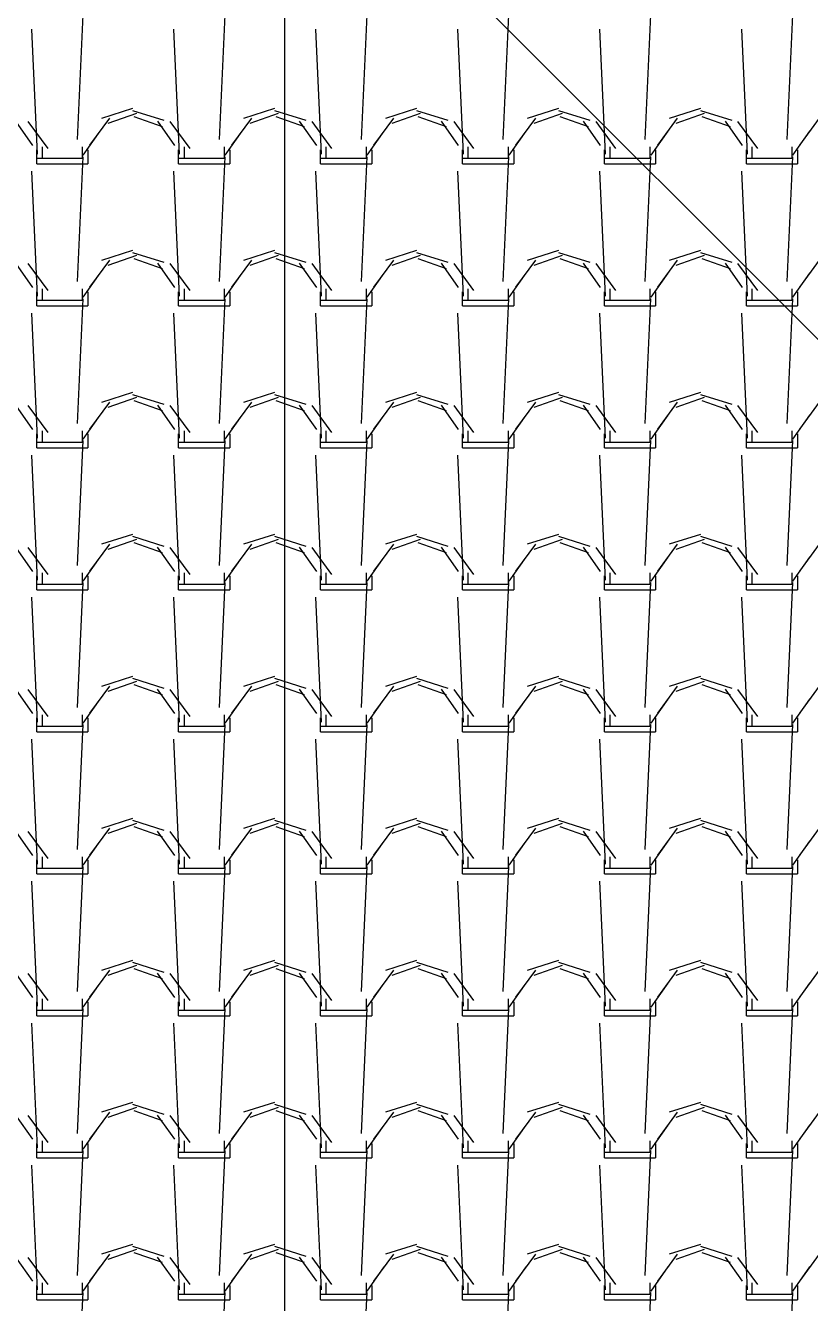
# Model space of a CAD drawing. Header units: millimetres. Extents: x 3923 to 4007, y 744 to 863.
# Drawn here: x 3933.241 to 3934.634, y 835.707 to 837.975 of the extents above; entities that cross this region are included whole.
import ezdxf

# ---------------------------------------------------------------- set-up
doc = ezdxf.new("R2010")
doc.units = ezdxf.units.MM
for name, color, linetype in [('-HIDRO', 8, 'Continuous'), ('AF', 5, 'Continuous'), ('Esgoto', 5, 'Continuous')]:
    doc.layers.add(name, color=color, linetype=linetype)

msp = doc.modelspace()

# ---------------------------------------------------------------- linework, layer by layer
at = {"layer": '-HIDRO', "linetype": 'Continuous'}
for p, q in [((3933.333, 837.7728), (3933.343, 837.9945)), ((3933.585, 837.7728), (3933.595, 837.9945)), ((3933.837, 837.7728), (3933.8471, 837.9945)), ((3934.089, 837.7728), (3934.0991, 837.9945)), ((3934.341, 837.7728), (3934.3511, 837.9945)), ((3934.593, 837.7728), (3934.6031, 837.9945)), ((3933.2623, 837.7471), (3933.2522, 837.9688)), ((3933.5143, 837.7471), (3933.5042, 837.9688)), ((3933.7663, 837.7471), (3933.7562, 837.9688)), ((3934.0183, 837.7471), (3934.0082, 837.9688)), ((3934.2703, 837.7471), (3934.2602, 837.9688)), ((3934.5223, 837.7471), (3934.5122, 837.9688)), ((3933.431, 837.8281), (3933.3756, 837.8105)), ((3933.4871, 837.8065), (3933.4316, 837.8241)), ((3933.683, 837.8281), (3933.6276, 837.8105)), ((3933.7391, 837.8065), (3933.6836, 837.8241)), ((3933.935, 837.8281), (3933.8796, 837.8105)), ((3933.9911, 837.8065), (3933.9356, 837.8241)), ((3934.187, 837.8281), (3934.1316, 837.8105)), ((3934.2431, 837.8065), (3934.1876, 837.8241)), ((3934.439, 837.8281), (3934.3836, 837.8105)), ((3934.4951, 837.8065), (3934.4396, 837.8241)), ((3933.2537, 837.7625), (3933.2235, 837.8053)), ((3933.2809, 837.7571), (3933.2456, 837.805)), ((3933.39, 837.8109), (3933.3547, 837.763)), ((3933.4376, 837.8192), (3933.3872, 837.8015)), ((3933.4842, 837.7956), (3933.4338, 837.8133)), ((3933.5057, 837.7625), (3933.4755, 837.8053)), ((3933.5329, 837.7571), (3933.4976, 837.805)), ((3933.642, 837.8109), (3933.6067, 837.763)), ((3933.6896, 837.8192), (3933.6392, 837.8015)), ((3933.7362, 837.7956), (3933.6858, 837.8133)), ((3933.7577, 837.7625), (3933.7275, 837.8053)), ((3933.7849, 837.7571), (3933.7496, 837.805)), ((3933.8939, 837.8109), (3933.8587, 837.763)), ((3933.9416, 837.8192), (3933.8912, 837.8015)), ((3933.9882, 837.7956), (3933.9378, 837.8133)), ((3934.0097, 837.7625), (3933.9795, 837.8053)), ((3934.0369, 837.7571), (3934.0016, 837.805)), ((3934.1459, 837.8109), (3934.1107, 837.763)), ((3934.1936, 837.8192), (3934.1432, 837.8015)), ((3934.2402, 837.7956), (3934.1898, 837.8133)), ((3934.2617, 837.7625), (3934.2315, 837.8053)), ((3934.2889, 837.7571), (3934.2536, 837.805)), ((3934.3979, 837.8109), (3934.3627, 837.763)), ((3934.4456, 837.8192), (3934.3952, 837.8015)), ((3934.4922, 837.7956), (3934.4418, 837.8133)), ((3934.5137, 837.7625), (3934.4835, 837.8053)), ((3934.5409, 837.7571), (3934.5056, 837.805)), ((3934.6499, 837.8109), (3934.6147, 837.763)), ((3933.3728, 837.7878), (3933.3426, 837.745)), ((3933.6248, 837.7879), (3933.5946, 837.745)), ((3933.8768, 837.7879), (3933.8466, 837.745)), ((3934.1288, 837.7879), (3934.0986, 837.745)), ((3934.3808, 837.7879), (3934.3506, 837.745)), ((3934.6328, 837.7879), (3934.6026, 837.745)), ((3933.2607, 837.7296), (3933.2607, 837.7548)), ((3933.2708, 837.7397), (3933.2708, 837.7598)), ((3933.3414, 837.7598), (3933.3414, 837.7397)), ((3933.3514, 837.7548), (3933.3514, 837.7296)), ((3933.5127, 837.7296), (3933.5127, 837.7548)), ((3933.5228, 837.7397), (3933.5228, 837.7598)), ((3933.5934, 837.7598), (3933.5934, 837.7397)), ((3933.6034, 837.7548), (3933.6034, 837.7296)), ((3933.7647, 837.7296), (3933.7647, 837.7548)), ((3933.7748, 837.7397), (3933.7748, 837.7598)), ((3933.8454, 837.7598), (3933.8454, 837.7397)), ((3933.8554, 837.7548), (3933.8554, 837.7296)), ((3934.0167, 837.7296), (3934.0167, 837.7548)), ((3934.0268, 837.7397), (3934.0268, 837.7598)), ((3934.0974, 837.7598), (3934.0974, 837.7397)), ((3934.1074, 837.7548), (3934.1074, 837.7296)), ((3934.2687, 837.7296), (3934.2687, 837.7548)), ((3934.2788, 837.7397), (3934.2788, 837.7598)), ((3934.3494, 837.7598), (3934.3494, 837.7397)), ((3934.3594, 837.7548), (3934.3594, 837.7296)), ((3934.5207, 837.7296), (3934.5207, 837.7548)), ((3934.5308, 837.7397), (3934.5308, 837.7598)), ((3934.6014, 837.7598), (3934.6014, 837.7397)), ((3934.6114, 837.7548), (3934.6114, 837.7296)), ((3933.2607, 837.7397), (3933.2708, 837.7397)), ((3933.2708, 837.7397), (3933.3414, 837.7397)), ((3933.333, 837.5208), (3933.343, 837.7425)), ((3933.5127, 837.7397), (3933.5228, 837.7397)), ((3933.5228, 837.7397), (3933.5934, 837.7397)), ((3933.585, 837.5208), (3933.595, 837.7425)), ((3933.7647, 837.7397), (3933.7748, 837.7397)), ((3933.7748, 837.7397), (3933.8454, 837.7397)), ((3933.837, 837.5208), (3933.8471, 837.7425)), ((3934.0167, 837.7397), (3934.0268, 837.7397)), ((3934.0268, 837.7397), (3934.0974, 837.7397)), ((3934.089, 837.5208), (3934.0991, 837.7425)), ((3934.2687, 837.7397), (3934.2788, 837.7397)), ((3934.2788, 837.7397), (3934.3494, 837.7397)), ((3934.341, 837.5208), (3934.3511, 837.7425)), ((3934.5207, 837.7397), (3934.5308, 837.7397)), ((3934.5308, 837.7397), (3934.6014, 837.7397)), ((3934.593, 837.5208), (3934.6031, 837.7425)), ((3933.2623, 837.4951), (3933.2522, 837.7168)), ((3933.2607, 837.7296), (3933.2708, 837.7296)), ((3933.2708, 837.7296), (3933.3514, 837.7296)), ((3933.5143, 837.4951), (3933.5042, 837.7168)), ((3933.5127, 837.7296), (3933.5228, 837.7296)), ((3933.5228, 837.7296), (3933.6034, 837.7296)), ((3933.7663, 837.4951), (3933.7562, 837.7168)), ((3933.7647, 837.7296), (3933.7748, 837.7296)), ((3933.7748, 837.7296), (3933.8554, 837.7296)), ((3934.0183, 837.4951), (3934.0082, 837.7168)), ((3934.0167, 837.7296), (3934.0268, 837.7296)), ((3934.0268, 837.7296), (3934.1074, 837.7296)), ((3934.2703, 837.4951), (3934.2602, 837.7168)), ((3934.2687, 837.7296), (3934.2788, 837.7296)), ((3934.2788, 837.7296), (3934.3594, 837.7296)), ((3934.5223, 837.4951), (3934.5122, 837.7168)), ((3934.5207, 837.7296), (3934.5308, 837.7296)), ((3934.5308, 837.7296), (3934.6114, 837.7296)), ((3933.431, 837.5761), (3933.3756, 837.5585)), ((3933.683, 837.5761), (3933.6276, 837.5585)), ((3933.935, 837.5761), (3933.8796, 837.5585)), ((3934.187, 837.5761), (3934.1316, 837.5585)), ((3934.439, 837.5761), (3934.3836, 837.5585)), ((3933.2537, 837.5105), (3933.2234, 837.5533)), ((3933.2809, 837.5051), (3933.2456, 837.553)), ((3933.39, 837.5589), (3933.3547, 837.511)), ((3933.4376, 837.5672), (3933.3872, 837.5495)), ((3933.4871, 837.5545), (3933.4316, 837.5721)), ((3933.4842, 837.5436), (3933.4338, 837.5613)), ((3933.5057, 837.5105), (3933.4755, 837.5533)), ((3933.5329, 837.5051), (3933.4976, 837.553)), ((3933.6419, 837.5589), (3933.6067, 837.511)), ((3933.6896, 837.5672), (3933.6392, 837.5495)), ((3933.7391, 837.5545), (3933.6836, 837.5721)), ((3933.7362, 837.5436), (3933.6858, 837.5613)), ((3933.7577, 837.5105), (3933.7275, 837.5533)), ((3933.7849, 837.5051), (3933.7496, 837.553)), ((3933.8939, 837.5589), (3933.8587, 837.511)), ((3933.9416, 837.5672), (3933.8912, 837.5495)), ((3933.9911, 837.5545), (3933.9356, 837.5721)), ((3933.9882, 837.5436), (3933.9378, 837.5613)), ((3934.0097, 837.5105), (3933.9795, 837.5533)), ((3934.0369, 837.5051), (3934.0016, 837.553)), ((3934.1459, 837.5589), (3934.1107, 837.511)), ((3934.1936, 837.5672), (3934.1432, 837.5495)), ((3934.2431, 837.5545), (3934.1876, 837.5721)), ((3934.2402, 837.5436), (3934.1898, 837.5613)), ((3934.2617, 837.5105), (3934.2315, 837.5533)), ((3934.2889, 837.5051), (3934.2536, 837.553)), ((3934.3979, 837.5589), (3934.3627, 837.511)), ((3934.4456, 837.5672), (3934.3952, 837.5495)), ((3934.4951, 837.5545), (3934.4396, 837.5721)), ((3934.4922, 837.5436), (3934.4418, 837.5613)), ((3934.5137, 837.5105), (3934.4835, 837.5533)), ((3934.5409, 837.5051), (3934.5056, 837.553)), ((3934.6499, 837.5589), (3934.6147, 837.511)), ((3933.3728, 837.5358), (3933.3426, 837.493)), ((3933.6248, 837.5359), (3933.5946, 837.493)), ((3933.8768, 837.5359), (3933.8466, 837.493)), ((3934.1288, 837.5359), (3934.0986, 837.493)), ((3934.3808, 837.5359), (3934.3506, 837.493)), ((3934.6328, 837.5359), (3934.6026, 837.493)), ((3933.2708, 837.4877), (3933.2708, 837.5078)), ((3933.3414, 837.5078), (3933.3414, 837.4877)), ((3933.5228, 837.4877), (3933.5228, 837.5078)), ((3933.5934, 837.5078), (3933.5934, 837.4877)), ((3933.7748, 837.4877), (3933.7748, 837.5078)), ((3933.8454, 837.5078), (3933.8454, 837.4877)), ((3934.0268, 837.4877), (3934.0268, 837.5078)), ((3934.0974, 837.5078), (3934.0974, 837.4877)), ((3934.2788, 837.4877), (3934.2788, 837.5078)), ((3934.3494, 837.5078), (3934.3494, 837.4877)), ((3934.5308, 837.4877), (3934.5308, 837.5078)), ((3934.6014, 837.5078), (3934.6014, 837.4877)), ((3933.2607, 837.4776), (3933.2607, 837.5028)), ((3933.2607, 837.4877), (3933.2708, 837.4877)), ((3933.2708, 837.4877), (3933.3414, 837.4877)), ((3933.333, 837.2688), (3933.343, 837.4905)), ((3933.3514, 837.5028), (3933.3514, 837.4776)), ((3933.5127, 837.4776), (3933.5127, 837.5028)), ((3933.5127, 837.4877), (3933.5228, 837.4877)), ((3933.5228, 837.4877), (3933.5934, 837.4877)), ((3933.585, 837.2688), (3933.595, 837.4905)), ((3933.6034, 837.5028), (3933.6034, 837.4776)), ((3933.7647, 837.4776), (3933.7647, 837.5028)), ((3933.7647, 837.4877), (3933.7748, 837.4877)), ((3933.7748, 837.4877), (3933.8454, 837.4877)), ((3933.837, 837.2688), (3933.8471, 837.4905)), ((3933.8554, 837.5028), (3933.8554, 837.4776)), ((3934.0167, 837.4776), (3934.0167, 837.5028)), ((3934.0167, 837.4877), (3934.0268, 837.4877)), ((3934.0268, 837.4877), (3934.0974, 837.4877)), ((3934.089, 837.2688), (3934.0991, 837.4905)), ((3934.1074, 837.5028), (3934.1074, 837.4776)), ((3934.2687, 837.4776), (3934.2687, 837.5028)), ((3934.2687, 837.4877), (3934.2788, 837.4877)), ((3934.2788, 837.4877), (3934.3494, 837.4877)), ((3934.341, 837.2688), (3934.3511, 837.4905)), ((3934.3594, 837.5028), (3934.3594, 837.4776)), ((3934.5207, 837.4776), (3934.5207, 837.5028)), ((3934.5207, 837.4877), (3934.5308, 837.4877)), ((3934.5308, 837.4877), (3934.6014, 837.4877)), ((3934.593, 837.2688), (3934.6031, 837.4905)), ((3934.6114, 837.5028), (3934.6114, 837.4776)), ((3933.2623, 837.2431), (3933.2522, 837.4648)), ((3933.2607, 837.4776), (3933.2708, 837.4776)), ((3933.2708, 837.4776), (3933.3514, 837.4776)), ((3933.5143, 837.2431), (3933.5042, 837.4648)), ((3933.5127, 837.4776), (3933.5228, 837.4776)), ((3933.5228, 837.4776), (3933.6034, 837.4776)), ((3933.7663, 837.2431), (3933.7562, 837.4648)), ((3933.7647, 837.4776), (3933.7748, 837.4776)), ((3933.7748, 837.4776), (3933.8554, 837.4776)), ((3934.0183, 837.2431), (3934.0082, 837.4648)), ((3934.0167, 837.4776), (3934.0268, 837.4776)), ((3934.0268, 837.4776), (3934.1074, 837.4776)), ((3934.2703, 837.2431), (3934.2602, 837.4648)), ((3934.2687, 837.4776), (3934.2788, 837.4776)), ((3934.2788, 837.4776), (3934.3594, 837.4776)), ((3934.5223, 837.2431), (3934.5122, 837.4648)), ((3934.5207, 837.4776), (3934.5308, 837.4776)), ((3934.5308, 837.4776), (3934.6114, 837.4776)), ((3933.431, 837.3241), (3933.3756, 837.3065)), ((3933.683, 837.3241), (3933.6276, 837.3065)), ((3933.935, 837.3241), (3933.8796, 837.3065)), ((3934.187, 837.3241), (3934.1316, 837.3065)), ((3934.439, 837.3241), (3934.3836, 837.3065)), ((3933.2537, 837.2585), (3933.2234, 837.3013)), ((3933.2809, 837.2531), (3933.2456, 837.301)), ((3933.3899, 837.3069), (3933.3547, 837.259)), ((3933.4376, 837.3152), (3933.3872, 837.2975)), ((3933.4871, 837.3025), (3933.4316, 837.3201)), ((3933.4842, 837.2916), (3933.4338, 837.3093)), ((3933.5057, 837.2585), (3933.4755, 837.3013)), ((3933.5329, 837.2531), (3933.4976, 837.301)), ((3933.6419, 837.3069), (3933.6067, 837.259)), ((3933.6896, 837.3152), (3933.6392, 837.2975)), ((3933.7391, 837.3025), (3933.6836, 837.3201)), ((3933.7362, 837.2916), (3933.6858, 837.3093)), ((3933.7577, 837.2585), (3933.7275, 837.3013)), ((3933.7849, 837.2531), (3933.7496, 837.301)), ((3933.8939, 837.3069), (3933.8587, 837.259)), ((3933.9416, 837.3152), (3933.8912, 837.2975)), ((3933.9911, 837.3025), (3933.9356, 837.3201)), ((3933.9882, 837.2916), (3933.9378, 837.3093)), ((3934.0097, 837.2585), (3933.9795, 837.3013)), ((3934.0369, 837.2531), (3934.0016, 837.301)), ((3934.1459, 837.3069), (3934.1107, 837.259)), ((3934.1936, 837.3152), (3934.1432, 837.2975)), ((3934.2431, 837.3025), (3934.1876, 837.3201)), ((3934.2402, 837.2916), (3934.1898, 837.3093)), ((3934.2617, 837.2585), (3934.2315, 837.3013)), ((3934.2889, 837.2531), (3934.2536, 837.301)), ((3934.3979, 837.3069), (3934.3627, 837.259)), ((3934.4456, 837.3152), (3934.3952, 837.2975)), ((3934.4951, 837.3025), (3934.4396, 837.3201)), ((3934.4922, 837.2916), (3934.4418, 837.3093)), ((3934.5137, 837.2585), (3934.4835, 837.3013)), ((3934.5409, 837.2531), (3934.5056, 837.301)), ((3934.6499, 837.3069), (3934.6147, 837.259)), ((3933.3728, 837.2839), (3933.3426, 837.241)), ((3933.6248, 837.2839), (3933.5946, 837.241)), ((3933.8768, 837.2839), (3933.8466, 837.241)), ((3934.1288, 837.2839), (3934.0986, 837.241)), ((3934.3808, 837.2839), (3934.3506, 837.241)), ((3934.6328, 837.2839), (3934.6026, 837.241)), ((3933.2708, 837.2357), (3933.2708, 837.2558)), ((3933.3414, 837.2558), (3933.3414, 837.2357)), ((3933.5228, 837.2357), (3933.5228, 837.2558)), ((3933.5934, 837.2558), (3933.5934, 837.2357)), ((3933.7748, 837.2357), (3933.7748, 837.2558)), ((3933.8454, 837.2558), (3933.8454, 837.2357)), ((3934.0268, 837.2357), (3934.0268, 837.2558)), ((3934.0974, 837.2558), (3934.0974, 837.2357)), ((3934.2788, 837.2357), (3934.2788, 837.2558)), ((3934.3494, 837.2558), (3934.3494, 837.2357)), ((3934.5308, 837.2357), (3934.5308, 837.2558)), ((3934.6014, 837.2558), (3934.6014, 837.2357)), ((3933.2607, 837.2256), (3933.2607, 837.2508)), ((3933.2607, 837.2357), (3933.2708, 837.2357)), ((3933.2708, 837.2357), (3933.3414, 837.2357)), ((3933.333, 837.0168), (3933.343, 837.2385)), ((3933.3514, 837.2508), (3933.3514, 837.2256)), ((3933.5127, 837.2256), (3933.5127, 837.2508)), ((3933.5127, 837.2357), (3933.5228, 837.2357)), ((3933.5228, 837.2357), (3933.5934, 837.2357)), ((3933.585, 837.0168), (3933.595, 837.2385)), ((3933.6034, 837.2508), (3933.6034, 837.2256)), ((3933.7647, 837.2256), (3933.7647, 837.2508)), ((3933.7647, 837.2357), (3933.7748, 837.2357)), ((3933.7748, 837.2357), (3933.8454, 837.2357)), ((3933.837, 837.0168), (3933.8471, 837.2385)), ((3933.8554, 837.2508), (3933.8554, 837.2256)), ((3934.0167, 837.2256), (3934.0167, 837.2508)), ((3934.0167, 837.2357), (3934.0268, 837.2357)), ((3934.0268, 837.2357), (3934.0974, 837.2357)), ((3934.089, 837.0168), (3934.0991, 837.2385)), ((3934.1074, 837.2508), (3934.1074, 837.2256)), ((3934.2687, 837.2256), (3934.2687, 837.2508)), ((3934.2687, 837.2357), (3934.2788, 837.2357)), ((3934.2788, 837.2357), (3934.3494, 837.2357)), ((3934.341, 837.0168), (3934.3511, 837.2385)), ((3934.3594, 837.2508), (3934.3594, 837.2256)), ((3934.5207, 837.2256), (3934.5207, 837.2508)), ((3934.5207, 837.2357), (3934.5308, 837.2357)), ((3934.5308, 837.2357), (3934.6014, 837.2357)), ((3934.593, 837.0168), (3934.6031, 837.2385)), ((3934.6114, 837.2508), (3934.6114, 837.2256)), ((3933.2623, 836.9911), (3933.2522, 837.2128)), ((3933.2607, 837.2256), (3933.2708, 837.2256)), ((3933.2708, 837.2256), (3933.3514, 837.2256)), ((3933.5143, 836.9911), (3933.5042, 837.2128)), ((3933.5127, 837.2256), (3933.5228, 837.2256)), ((3933.5228, 837.2256), (3933.6034, 837.2256)), ((3933.7663, 836.9911), (3933.7562, 837.2128)), ((3933.7647, 837.2256), (3933.7748, 837.2256)), ((3933.7748, 837.2256), (3933.8554, 837.2256)), ((3934.0183, 836.9911), (3934.0082, 837.2128)), ((3934.0167, 837.2256), (3934.0268, 837.2256)), ((3934.0268, 837.2256), (3934.1074, 837.2256)), ((3934.2703, 836.9911), (3934.2602, 837.2128)), ((3934.2687, 837.2256), (3934.2788, 837.2256)), ((3934.2788, 837.2256), (3934.3594, 837.2256)), ((3934.5223, 836.9911), (3934.5122, 837.2128)), ((3934.5207, 837.2256), (3934.5308, 837.2256)), ((3934.5308, 837.2256), (3934.6114, 837.2256)), ((3933.3899, 837.0549), (3933.3547, 837.007)), ((3933.431, 837.0721), (3933.3756, 837.0545)), ((3933.4376, 837.0632), (3933.3872, 837.0455)), ((3933.4871, 837.0505), (3933.4316, 837.0681)), ((3933.4842, 837.0396), (3933.4338, 837.0572)), ((3933.6419, 837.0549), (3933.6067, 837.007)), ((3933.683, 837.0721), (3933.6276, 837.0545)), ((3933.6896, 837.0632), (3933.6392, 837.0455)), ((3933.7391, 837.0505), (3933.6836, 837.0681)), ((3933.7362, 837.0396), (3933.6858, 837.0572)), ((3933.8939, 837.0549), (3933.8587, 837.007)), ((3933.935, 837.0721), (3933.8796, 837.0545)), ((3933.9416, 837.0632), (3933.8912, 837.0455)), ((3933.9911, 837.0505), (3933.9356, 837.0681)), ((3933.9882, 837.0396), (3933.9378, 837.0572)), ((3934.1459, 837.0549), (3934.1107, 837.007)), ((3934.187, 837.0721), (3934.1316, 837.0545)), ((3934.1936, 837.0632), (3934.1432, 837.0455)), ((3934.2431, 837.0505), (3934.1876, 837.0681)), ((3934.2402, 837.0396), (3934.1898, 837.0572)), ((3934.3979, 837.0549), (3934.3627, 837.007)), ((3934.439, 837.0721), (3934.3836, 837.0545)), ((3934.4456, 837.0632), (3934.3952, 837.0455)), ((3934.4951, 837.0505), (3934.4396, 837.0681)), ((3934.4922, 837.0396), (3934.4418, 837.0572)), ((3934.6499, 837.0549), (3934.6147, 837.007)), ((3933.2537, 837.0065), (3933.2234, 837.0493)), ((3933.2809, 837.0011), (3933.2456, 837.049)), ((3933.3728, 837.0319), (3933.3426, 836.989)), ((3933.5057, 837.0065), (3933.4754, 837.0493)), ((3933.5329, 837.0011), (3933.4976, 837.049)), ((3933.6248, 837.0319), (3933.5946, 836.989)), ((3933.7577, 837.0065), (3933.7275, 837.0493)), ((3933.7849, 837.0011), (3933.7496, 837.049)), ((3933.8768, 837.0319), (3933.8466, 836.989)), ((3934.0097, 837.0065), (3933.9795, 837.0493)), ((3934.0369, 837.0011), (3934.0016, 837.049)), ((3934.1288, 837.0319), (3934.0986, 836.989)), ((3934.2617, 837.0065), (3934.2315, 837.0493)), ((3934.2889, 837.0011), (3934.2536, 837.049)), ((3934.3808, 837.0319), (3934.3506, 836.989)), ((3934.5137, 837.0065), (3934.4835, 837.0493)), ((3934.5409, 837.0011), (3934.5056, 837.049)), ((3934.6328, 837.0319), (3934.6026, 836.989)), ((3933.2607, 836.9736), (3933.2607, 836.9988)), ((3933.2607, 836.9837), (3933.2708, 836.9837)), ((3933.2708, 836.9837), (3933.2708, 837.0038)), ((3933.2708, 836.9837), (3933.3414, 836.9837)), ((3933.333, 836.7648), (3933.343, 836.9865)), ((3933.3414, 837.0038), (3933.3414, 836.9837)), ((3933.3514, 836.9988), (3933.3514, 836.9736)), ((3933.5127, 836.9736), (3933.5127, 836.9988)), ((3933.5127, 836.9837), (3933.5228, 836.9837)), ((3933.5228, 836.9837), (3933.5228, 837.0038)), ((3933.5228, 836.9837), (3933.5934, 836.9837)), ((3933.585, 836.7648), (3933.595, 836.9865)), ((3933.5934, 837.0038), (3933.5934, 836.9837)), ((3933.6034, 836.9988), (3933.6034, 836.9736)), ((3933.7647, 836.9736), (3933.7647, 836.9988)), ((3933.7647, 836.9837), (3933.7748, 836.9837)), ((3933.7748, 836.9837), (3933.7748, 837.0038)), ((3933.7748, 836.9837), (3933.8454, 836.9837)), ((3933.837, 836.7648), (3933.8471, 836.9865)), ((3933.8454, 837.0038), (3933.8454, 836.9837)), ((3933.8554, 836.9988), (3933.8554, 836.9736)), ((3934.0167, 836.9736), (3934.0167, 836.9988)), ((3934.0167, 836.9837), (3934.0268, 836.9837)), ((3934.0268, 836.9837), (3934.0268, 837.0038)), ((3934.0268, 836.9837), (3934.0974, 836.9837)), ((3934.089, 836.7648), (3934.0991, 836.9865)), ((3934.0974, 837.0038), (3934.0974, 836.9837)), ((3934.1074, 836.9988), (3934.1074, 836.9736)), ((3934.2687, 836.9736), (3934.2687, 836.9988)), ((3934.2687, 836.9837), (3934.2788, 836.9837)), ((3934.2788, 836.9837), (3934.2788, 837.0038)), ((3934.2788, 836.9837), (3934.3494, 836.9837)), ((3934.341, 836.7648), (3934.3511, 836.9865)), ((3934.3494, 837.0038), (3934.3494, 836.9837)), ((3934.3594, 836.9988), (3934.3594, 836.9736)), ((3934.5207, 836.9736), (3934.5207, 836.9988)), ((3934.5207, 836.9837), (3934.5308, 836.9837)), ((3934.5308, 836.9837), (3934.5308, 837.0038)), ((3934.5308, 836.9837), (3934.6014, 836.9837)), ((3934.593, 836.7648), (3934.6031, 836.9865)), ((3934.6014, 837.0038), (3934.6014, 836.9837)), ((3934.6114, 836.9988), (3934.6114, 836.9736)), ((3933.2623, 836.7391), (3933.2522, 836.9608)), ((3933.2607, 836.9736), (3933.2708, 836.9736)), ((3933.2708, 836.9736), (3933.3514, 836.9736)), ((3933.5143, 836.7391), (3933.5042, 836.9608)), ((3933.5127, 836.9736), (3933.5228, 836.9736)), ((3933.5228, 836.9736), (3933.6034, 836.9736)), ((3933.7663, 836.7391), (3933.7562, 836.9608)), ((3933.7647, 836.9736), (3933.7748, 836.9736)), ((3933.7748, 836.9736), (3933.8554, 836.9736)), ((3934.0183, 836.7391), (3934.0082, 836.9608)), ((3934.0167, 836.9736), (3934.0268, 836.9736)), ((3934.0268, 836.9736), (3934.1074, 836.9736)), ((3934.2703, 836.7391), (3934.2602, 836.9608)), ((3934.2687, 836.9736), (3934.2788, 836.9736)), ((3934.2788, 836.9736), (3934.3594, 836.9736)), ((3934.5223, 836.7391), (3934.5122, 836.9608)), ((3934.5207, 836.9736), (3934.5308, 836.9736)), ((3934.5308, 836.9736), (3934.6114, 836.9736)), ((3933.3899, 836.8029), (3933.3547, 836.755)), ((3933.431, 836.8201), (3933.3756, 836.8024)), ((3933.4376, 836.8112), (3933.3872, 836.7935)), ((3933.4871, 836.7985), (3933.4316, 836.8161)), ((3933.4842, 836.7876), (3933.4338, 836.8052)), ((3933.6419, 836.8029), (3933.6067, 836.755)), ((3933.683, 836.8201), (3933.6276, 836.8024)), ((3933.6896, 836.8112), (3933.6392, 836.7935)), ((3933.7391, 836.7985), (3933.6836, 836.8161)), ((3933.7362, 836.7876), (3933.6858, 836.8052)), ((3933.8939, 836.8029), (3933.8587, 836.755)), ((3933.935, 836.8201), (3933.8796, 836.8024)), ((3933.9416, 836.8112), (3933.8912, 836.7935)), ((3933.9911, 836.7985), (3933.9356, 836.8161)), ((3933.9882, 836.7876), (3933.9378, 836.8052)), ((3934.1459, 836.8029), (3934.1107, 836.755)), ((3934.187, 836.8201), (3934.1316, 836.8024)), ((3934.1936, 836.8112), (3934.1432, 836.7935)), ((3934.2431, 836.7985), (3934.1876, 836.8161)), ((3934.2402, 836.7876), (3934.1898, 836.8052)), ((3934.3979, 836.8029), (3934.3627, 836.755)), ((3934.439, 836.8201), (3934.3836, 836.8024)), ((3934.4456, 836.8112), (3934.3952, 836.7935)), ((3934.4951, 836.7985), (3934.4396, 836.8161)), ((3934.4922, 836.7876), (3934.4418, 836.8052)), ((3934.6499, 836.8029), (3934.6147, 836.755)), ((3933.2537, 836.7545), (3933.2234, 836.7973)), ((3933.2809, 836.7491), (3933.2456, 836.797)), ((3933.3728, 836.7799), (3933.3426, 836.737)), ((3933.5057, 836.7545), (3933.4754, 836.7973)), ((3933.5329, 836.7491), (3933.4976, 836.797)), ((3933.6248, 836.7799), (3933.5946, 836.737)), ((3933.7577, 836.7545), (3933.7274, 836.7973)), ((3933.7849, 836.7491), (3933.7496, 836.797)), ((3933.8768, 836.7799), (3933.8466, 836.737)), ((3934.0097, 836.7545), (3933.9795, 836.7973)), ((3934.0369, 836.7491), (3934.0016, 836.797)), ((3934.1288, 836.7799), (3934.0986, 836.737)), ((3934.2617, 836.7545), (3934.2315, 836.7973)), ((3934.2889, 836.7491), (3934.2536, 836.797)), ((3934.3808, 836.7799), (3934.3506, 836.737)), ((3934.5137, 836.7545), (3934.4835, 836.7973)), ((3934.5409, 836.7491), (3934.5056, 836.797)), ((3934.6328, 836.7799), (3934.6026, 836.737)), ((3933.2607, 836.7216), (3933.2607, 836.7468)), ((3933.2708, 836.7317), (3933.2708, 836.7518)), ((3933.333, 836.5128), (3933.343, 836.7345)), ((3933.3414, 836.7518), (3933.3414, 836.7317)), ((3933.3514, 836.7468), (3933.3514, 836.7216)), ((3933.5127, 836.7216), (3933.5127, 836.7468)), ((3933.5228, 836.7317), (3933.5228, 836.7518)), ((3933.585, 836.5128), (3933.595, 836.7345)), ((3933.5934, 836.7518), (3933.5934, 836.7317)), ((3933.6034, 836.7468), (3933.6034, 836.7216)), ((3933.7647, 836.7216), (3933.7647, 836.7468)), ((3933.7748, 836.7317), (3933.7748, 836.7518)), ((3933.837, 836.5128), (3933.8471, 836.7345)), ((3933.8454, 836.7518), (3933.8454, 836.7317)), ((3933.8554, 836.7468), (3933.8554, 836.7216)), ((3934.0167, 836.7216), (3934.0167, 836.7468)), ((3934.0268, 836.7317), (3934.0268, 836.7518)), ((3934.089, 836.5128), (3934.0991, 836.7345)), ((3934.0974, 836.7518), (3934.0974, 836.7317)), ((3934.1074, 836.7468), (3934.1074, 836.7216)), ((3934.2687, 836.7216), (3934.2687, 836.7468)), ((3934.2788, 836.7317), (3934.2788, 836.7518)), ((3934.341, 836.5128), (3934.3511, 836.7345)), ((3934.3494, 836.7518), (3934.3494, 836.7317)), ((3934.3594, 836.7468), (3934.3594, 836.7216)), ((3934.5207, 836.7216), (3934.5207, 836.7468)), ((3934.5308, 836.7317), (3934.5308, 836.7518)), ((3934.593, 836.5128), (3934.6031, 836.7345)), ((3934.6014, 836.7518), (3934.6014, 836.7317)), ((3934.6114, 836.7468), (3934.6114, 836.7216)), ((3933.2607, 836.7317), (3933.2708, 836.7317)), ((3933.2607, 836.7216), (3933.2708, 836.7216)), ((3933.2708, 836.7317), (3933.3414, 836.7317)), ((3933.2708, 836.7216), (3933.3514, 836.7216)), ((3933.5127, 836.7317), (3933.5228, 836.7317)), ((3933.5127, 836.7216), (3933.5228, 836.7216)), ((3933.5228, 836.7317), (3933.5934, 836.7317)), ((3933.5228, 836.7216), (3933.6034, 836.7216)), ((3933.7647, 836.7317), (3933.7748, 836.7317)), ((3933.7647, 836.7216), (3933.7748, 836.7216)), ((3933.7748, 836.7317), (3933.8454, 836.7317)), ((3933.7748, 836.7216), (3933.8554, 836.7216)), ((3934.0167, 836.7317), (3934.0268, 836.7317)), ((3934.0167, 836.7216), (3934.0268, 836.7216)), ((3934.0268, 836.7317), (3934.0974, 836.7317)), ((3934.0268, 836.7216), (3934.1074, 836.7216)), ((3934.2687, 836.7317), (3934.2788, 836.7317)), ((3934.2687, 836.7216), (3934.2788, 836.7216)), ((3934.2788, 836.7317), (3934.3494, 836.7317)), ((3934.2788, 836.7216), (3934.3594, 836.7216)), ((3934.5207, 836.7317), (3934.5308, 836.7317)), ((3934.5207, 836.7216), (3934.5308, 836.7216)), ((3934.5308, 836.7317), (3934.6014, 836.7317)), ((3934.5308, 836.7216), (3934.6114, 836.7216)), ((3933.2623, 836.4871), (3933.2522, 836.7088)), ((3933.5143, 836.4871), (3933.5042, 836.7088)), ((3933.7663, 836.4871), (3933.7562, 836.7088)), ((3934.0183, 836.4871), (3934.0082, 836.7088)), ((3934.2703, 836.4871), (3934.2602, 836.7088)), ((3934.5223, 836.4871), (3934.5122, 836.7088)), ((3933.431, 836.5681), (3933.3756, 836.5504)), ((3933.4376, 836.5592), (3933.3872, 836.5415)), ((3933.4871, 836.5465), (3933.4316, 836.5641)), ((3933.4842, 836.5356), (3933.4338, 836.5532)), ((3933.683, 836.5681), (3933.6276, 836.5504)), ((3933.6896, 836.5592), (3933.6392, 836.5415)), ((3933.7391, 836.5465), (3933.6836, 836.5641)), ((3933.7362, 836.5356), (3933.6858, 836.5532)), ((3933.935, 836.5681), (3933.8796, 836.5504)), ((3933.9416, 836.5592), (3933.8912, 836.5415)), ((3933.9911, 836.5465), (3933.9356, 836.5641)), ((3933.9882, 836.5356), (3933.9378, 836.5532)), ((3934.187, 836.5681), (3934.1316, 836.5504)), ((3934.1936, 836.5592), (3934.1432, 836.5415)), ((3934.2431, 836.5465), (3934.1876, 836.5641)), ((3934.2402, 836.5356), (3934.1898, 836.5532)), ((3934.439, 836.5681), (3934.3836, 836.5504)), ((3934.4456, 836.5592), (3934.3952, 836.5415)), ((3934.4951, 836.5465), (3934.4396, 836.5641)), ((3934.4922, 836.5356), (3934.4418, 836.5532)), ((3933.2537, 836.5025), (3933.2234, 836.5453)), ((3933.2809, 836.4971), (3933.2456, 836.545)), ((3933.3899, 836.5509), (3933.3547, 836.503)), ((3933.5057, 836.5025), (3933.4754, 836.5453)), ((3933.5329, 836.4971), (3933.4976, 836.545)), ((3933.6419, 836.5509), (3933.6067, 836.503)), ((3933.7577, 836.5025), (3933.7274, 836.5453)), ((3933.7849, 836.4971), (3933.7496, 836.545)), ((3933.8939, 836.5509), (3933.8587, 836.503)), ((3934.0097, 836.5025), (3933.9795, 836.5453)), ((3934.0369, 836.4971), (3934.0016, 836.545)), ((3934.1459, 836.5509), (3934.1107, 836.503)), ((3934.2617, 836.5025), (3934.2315, 836.5453)), ((3934.2889, 836.4971), (3934.2536, 836.545)), ((3934.3979, 836.5509), (3934.3627, 836.503)), ((3934.5137, 836.5025), (3934.4835, 836.5453)), ((3934.5409, 836.4971), (3934.5056, 836.545)), ((3934.6499, 836.5509), (3934.6147, 836.503)), ((3933.3728, 836.5279), (3933.3426, 836.485)), ((3933.6248, 836.5279), (3933.5946, 836.485)), ((3933.8768, 836.5279), (3933.8466, 836.485)), ((3934.1288, 836.5279), (3934.0986, 836.485)), ((3934.3808, 836.5279), (3934.3506, 836.485)), ((3934.6328, 836.5279), (3934.6026, 836.485)), ((3933.2607, 836.4696), (3933.2607, 836.4948)), ((3933.2708, 836.4797), (3933.2708, 836.4998)), ((3933.3414, 836.4998), (3933.3414, 836.4797)), ((3933.3514, 836.4948), (3933.3514, 836.4696)), ((3933.5127, 836.4696), (3933.5127, 836.4948)), ((3933.5228, 836.4797), (3933.5228, 836.4998)), ((3933.5934, 836.4998), (3933.5934, 836.4797)), ((3933.6034, 836.4948), (3933.6034, 836.4696)), ((3933.7647, 836.4696), (3933.7647, 836.4948)), ((3933.7748, 836.4797), (3933.7748, 836.4998)), ((3933.8454, 836.4998), (3933.8454, 836.4797)), ((3933.8554, 836.4948), (3933.8554, 836.4696)), ((3934.0167, 836.4696), (3934.0167, 836.4948)), ((3934.0268, 836.4797), (3934.0268, 836.4998)), ((3934.0974, 836.4998), (3934.0974, 836.4797)), ((3934.1074, 836.4948), (3934.1074, 836.4696)), ((3934.2687, 836.4696), (3934.2687, 836.4948)), ((3934.2788, 836.4797), (3934.2788, 836.4998)), ((3934.3494, 836.4998), (3934.3494, 836.4797)), ((3934.3594, 836.4948), (3934.3594, 836.4696)), ((3934.5207, 836.4696), (3934.5207, 836.4948)), ((3934.5308, 836.4797), (3934.5308, 836.4998)), ((3934.6014, 836.4998), (3934.6014, 836.4797)), ((3934.6114, 836.4948), (3934.6114, 836.4696)), ((3933.2607, 836.4797), (3933.2708, 836.4797)), ((3933.2607, 836.4696), (3933.2708, 836.4696)), ((3933.2708, 836.4797), (3933.3414, 836.4797)), ((3933.2708, 836.4696), (3933.3514, 836.4696)), ((3933.333, 836.2608), (3933.343, 836.4825)), ((3933.5127, 836.4797), (3933.5228, 836.4797)), ((3933.5127, 836.4696), (3933.5228, 836.4696)), ((3933.5228, 836.4797), (3933.5934, 836.4797)), ((3933.5228, 836.4696), (3933.6034, 836.4696)), ((3933.585, 836.2608), (3933.595, 836.4825)), ((3933.7647, 836.4797), (3933.7748, 836.4797)), ((3933.7647, 836.4696), (3933.7748, 836.4696)), ((3933.7748, 836.4797), (3933.8454, 836.4797)), ((3933.7748, 836.4696), (3933.8554, 836.4696)), ((3933.837, 836.2608), (3933.8471, 836.4825)), ((3934.0167, 836.4797), (3934.0268, 836.4797)), ((3934.0167, 836.4696), (3934.0268, 836.4696)), ((3934.0268, 836.4797), (3934.0974, 836.4797)), ((3934.0268, 836.4696), (3934.1074, 836.4696)), ((3934.089, 836.2608), (3934.0991, 836.4825)), ((3934.2687, 836.4797), (3934.2788, 836.4797)), ((3934.2687, 836.4696), (3934.2788, 836.4696)), ((3934.2788, 836.4797), (3934.3494, 836.4797)), ((3934.2788, 836.4696), (3934.3594, 836.4696)), ((3934.341, 836.2608), (3934.3511, 836.4825)), ((3934.5207, 836.4797), (3934.5308, 836.4797)), ((3934.5207, 836.4696), (3934.5308, 836.4696)), ((3934.5308, 836.4797), (3934.6014, 836.4797)), ((3934.5308, 836.4696), (3934.6114, 836.4696)), ((3934.593, 836.2608), (3934.6031, 836.4825)), ((3933.2623, 836.2351), (3933.2522, 836.4568)), ((3933.5143, 836.2351), (3933.5042, 836.4568)), ((3933.7663, 836.2351), (3933.7562, 836.4568)), ((3934.0183, 836.2351), (3934.0082, 836.4568)), ((3934.2703, 836.2351), (3934.2602, 836.4568)), ((3934.5223, 836.2351), (3934.5122, 836.4568)), ((3933.431, 836.3161), (3933.3756, 836.2984)), ((3933.4376, 836.3072), (3933.3872, 836.2895)), ((3933.4871, 836.2945), (3933.4316, 836.3121)), ((3933.683, 836.3161), (3933.6276, 836.2984)), ((3933.6896, 836.3072), (3933.6392, 836.2895)), ((3933.7391, 836.2945), (3933.6836, 836.3121)), ((3933.935, 836.3161), (3933.8796, 836.2984)), ((3933.9416, 836.3072), (3933.8912, 836.2895)), ((3933.9911, 836.2945), (3933.9356, 836.3121)), ((3934.187, 836.3161), (3934.1316, 836.2984)), ((3934.1936, 836.3072), (3934.1432, 836.2895)), ((3934.2431, 836.2945), (3934.1876, 836.3121)), ((3934.439, 836.3161), (3934.3836, 836.2984)), ((3934.4456, 836.3072), (3934.3952, 836.2895)), ((3934.4951, 836.2945), (3934.4396, 836.3121)), ((3933.2537, 836.2505), (3933.2234, 836.2933)), ((3933.2809, 836.2451), (3933.2456, 836.293)), ((3933.3899, 836.2989), (3933.3547, 836.251)), ((3933.4842, 836.2836), (3933.4338, 836.3012)), ((3933.5057, 836.2505), (3933.4754, 836.2933)), ((3933.5329, 836.2451), (3933.4976, 836.293)), ((3933.6419, 836.2989), (3933.6067, 836.251)), ((3933.7362, 836.2836), (3933.6858, 836.3012)), ((3933.7577, 836.2505), (3933.7274, 836.2933)), ((3933.7849, 836.2451), (3933.7496, 836.293)), ((3933.8939, 836.2989), (3933.8587, 836.251)), ((3933.9882, 836.2836), (3933.9378, 836.3012)), ((3934.0097, 836.2505), (3933.9794, 836.2933)), ((3934.0369, 836.2451), (3934.0016, 836.293)), ((3934.1459, 836.2989), (3934.1107, 836.251)), ((3934.2402, 836.2836), (3934.1898, 836.3012)), ((3934.2617, 836.2505), (3934.2315, 836.2933)), ((3934.2889, 836.2451), (3934.2536, 836.293)), ((3934.3979, 836.2989), (3934.3627, 836.251)), ((3934.4922, 836.2836), (3934.4418, 836.3012)), ((3934.5137, 836.2505), (3934.4835, 836.2933)), ((3934.5409, 836.2451), (3934.5056, 836.293)), ((3934.6499, 836.2989), (3934.6146, 836.251)), ((3933.3728, 836.2759), (3933.3426, 836.233)), ((3933.6248, 836.2759), (3933.5946, 836.233)), ((3933.8768, 836.2759), (3933.8466, 836.233)), ((3934.1288, 836.2759), (3934.0986, 836.233)), ((3934.3808, 836.2759), (3934.3506, 836.233)), ((3934.6328, 836.2759), (3934.6026, 836.233)), ((3933.2607, 836.2176), (3933.2607, 836.2428)), ((3933.2708, 836.2277), (3933.2708, 836.2478)), ((3933.3414, 836.2478), (3933.3414, 836.2277)), ((3933.3514, 836.2428), (3933.3514, 836.2176)), ((3933.5127, 836.2176), (3933.5127, 836.2428)), ((3933.5228, 836.2277), (3933.5228, 836.2478)), ((3933.5934, 836.2478), (3933.5934, 836.2277)), ((3933.6034, 836.2428), (3933.6034, 836.2176)), ((3933.7647, 836.2176), (3933.7647, 836.2428)), ((3933.7748, 836.2277), (3933.7748, 836.2478)), ((3933.8454, 836.2478), (3933.8454, 836.2277)), ((3933.8554, 836.2428), (3933.8554, 836.2176)), ((3934.0167, 836.2176), (3934.0167, 836.2428)), ((3934.0268, 836.2277), (3934.0268, 836.2478)), ((3934.0974, 836.2478), (3934.0974, 836.2277)), ((3934.1074, 836.2428), (3934.1074, 836.2176)), ((3934.2687, 836.2176), (3934.2687, 836.2428)), ((3934.2788, 836.2277), (3934.2788, 836.2478)), ((3934.3494, 836.2478), (3934.3494, 836.2277)), ((3934.3594, 836.2428), (3934.3594, 836.2176)), ((3934.5207, 836.2176), (3934.5207, 836.2428)), ((3934.5308, 836.2277), (3934.5308, 836.2478)), ((3934.6014, 836.2478), (3934.6014, 836.2277)), ((3934.6114, 836.2428), (3934.6114, 836.2176)), ((3933.2607, 836.2277), (3933.2708, 836.2277)), ((3933.2607, 836.2176), (3933.2708, 836.2176)), ((3933.2708, 836.2277), (3933.3414, 836.2277)), ((3933.2708, 836.2176), (3933.3514, 836.2176)), ((3933.333, 836.0088), (3933.343, 836.2305)), ((3933.5127, 836.2277), (3933.5228, 836.2277)), ((3933.5127, 836.2176), (3933.5228, 836.2176)), ((3933.5228, 836.2277), (3933.5934, 836.2277)), ((3933.5228, 836.2176), (3933.6034, 836.2176)), ((3933.585, 836.0088), (3933.595, 836.2305)), ((3933.7647, 836.2277), (3933.7748, 836.2277)), ((3933.7647, 836.2176), (3933.7748, 836.2176)), ((3933.7748, 836.2277), (3933.8454, 836.2277)), ((3933.7748, 836.2176), (3933.8554, 836.2176)), ((3933.837, 836.0088), (3933.8471, 836.2305)), ((3934.0167, 836.2277), (3934.0268, 836.2277)), ((3934.0167, 836.2176), (3934.0268, 836.2176)), ((3934.0268, 836.2277), (3934.0974, 836.2277)), ((3934.0268, 836.2176), (3934.1074, 836.2176)), ((3934.089, 836.0088), (3934.0991, 836.2305)), ((3934.2687, 836.2277), (3934.2788, 836.2277)), ((3934.2687, 836.2176), (3934.2788, 836.2176)), ((3934.2788, 836.2277), (3934.3494, 836.2277)), ((3934.2788, 836.2176), (3934.3594, 836.2176)), ((3934.341, 836.0088), (3934.3511, 836.2305)), ((3934.5207, 836.2277), (3934.5308, 836.2277)), ((3934.5207, 836.2176), (3934.5308, 836.2176)), ((3934.5308, 836.2277), (3934.6014, 836.2277)), ((3934.5308, 836.2176), (3934.6114, 836.2176)), ((3934.593, 836.0088), (3934.6031, 836.2305)), ((3933.2623, 835.9831), (3933.2522, 836.2048)), ((3933.5143, 835.9831), (3933.5042, 836.2048)), ((3933.7663, 835.9831), (3933.7562, 836.2048)), ((3934.0183, 835.9831), (3934.0082, 836.2048)), ((3934.2703, 835.9831), (3934.2602, 836.2048)), ((3934.5223, 835.9831), (3934.5122, 836.2048)), ((3933.431, 836.0641), (3933.3756, 836.0464)), ((3933.4376, 836.0552), (3933.3872, 836.0375)), ((3933.4871, 836.0425), (3933.4316, 836.0601)), ((3933.683, 836.0641), (3933.6276, 836.0464)), ((3933.6896, 836.0552), (3933.6392, 836.0375)), ((3933.7391, 836.0425), (3933.6836, 836.0601)), ((3933.935, 836.0641), (3933.8796, 836.0464)), ((3933.9416, 836.0552), (3933.8912, 836.0375)), ((3933.9911, 836.0425), (3933.9356, 836.0601)), ((3934.187, 836.0641), (3934.1316, 836.0464)), ((3934.1936, 836.0552), (3934.1432, 836.0375)), ((3934.2431, 836.0425), (3934.1876, 836.0601)), ((3934.439, 836.0641), (3934.3836, 836.0464)), ((3934.4456, 836.0552), (3934.3952, 836.0375)), ((3934.4951, 836.0425), (3934.4396, 836.0601)), ((3933.2537, 835.9985), (3933.2234, 836.0413)), ((3933.2809, 835.9931), (3933.2456, 836.041)), ((3933.3899, 836.0469), (3933.3547, 835.999)), ((3933.4842, 836.0316), (3933.4338, 836.0492)), ((3933.5057, 835.9985), (3933.4754, 836.0413)), ((3933.5329, 835.9931), (3933.4976, 836.041)), ((3933.6419, 836.0469), (3933.6067, 835.999)), ((3933.7362, 836.0316), (3933.6858, 836.0492)), ((3933.7577, 835.9985), (3933.7274, 836.0413)), ((3933.7849, 835.9931), (3933.7496, 836.041)), ((3933.8939, 836.0469), (3933.8587, 835.999)), ((3933.9882, 836.0316), (3933.9378, 836.0492)), ((3934.0097, 835.9985), (3933.9794, 836.0413)), ((3934.0369, 835.9931), (3934.0016, 836.041)), ((3934.1459, 836.0469), (3934.1107, 835.999)), ((3934.2402, 836.0316), (3934.1898, 836.0492)), ((3934.2617, 835.9985), (3934.2314, 836.0413)), ((3934.2889, 835.9931), (3934.2536, 836.041)), ((3934.3979, 836.0469), (3934.3627, 835.999)), ((3934.4922, 836.0316), (3934.4418, 836.0492)), ((3934.5137, 835.9985), (3934.4835, 836.0413)), ((3934.5409, 835.9931), (3934.5056, 836.041)), ((3934.6499, 836.0469), (3934.6146, 835.999)), ((3933.3728, 836.0239), (3933.3426, 835.981)), ((3933.6248, 836.0239), (3933.5946, 835.981)), ((3933.8768, 836.0239), (3933.8466, 835.981)), ((3934.1288, 836.0239), (3934.0986, 835.981)), ((3934.3808, 836.0239), (3934.3506, 835.981)), ((3934.6328, 836.0239), (3934.6026, 835.981)), ((3933.2607, 835.9656), (3933.2607, 835.9908)), ((3933.2708, 835.9757), (3933.2708, 835.9958)), ((3933.3414, 835.9958), (3933.3414, 835.9757)), ((3933.3514, 835.9908), (3933.3514, 835.9656)), ((3933.5127, 835.9656), (3933.5127, 835.9908)), ((3933.5228, 835.9757), (3933.5228, 835.9958)), ((3933.5934, 835.9958), (3933.5934, 835.9757)), ((3933.6034, 835.9908), (3933.6034, 835.9656)), ((3933.7647, 835.9656), (3933.7647, 835.9908)), ((3933.7748, 835.9757), (3933.7748, 835.9958)), ((3933.8454, 835.9958), (3933.8454, 835.9757)), ((3933.8554, 835.9908), (3933.8554, 835.9656)), ((3934.0167, 835.9656), (3934.0167, 835.9908)), ((3934.0268, 835.9757), (3934.0268, 835.9958)), ((3934.0974, 835.9958), (3934.0974, 835.9757)), ((3934.1074, 835.9908), (3934.1074, 835.9656)), ((3934.2687, 835.9656), (3934.2687, 835.9908)), ((3934.2788, 835.9757), (3934.2788, 835.9958)), ((3934.3494, 835.9958), (3934.3494, 835.9757)), ((3934.3594, 835.9908), (3934.3594, 835.9656)), ((3934.5207, 835.9656), (3934.5207, 835.9908)), ((3934.5308, 835.9757), (3934.5308, 835.9958)), ((3934.6014, 835.9958), (3934.6014, 835.9757)), ((3934.6114, 835.9908), (3934.6114, 835.9656)), ((3933.2607, 835.9757), (3933.2708, 835.9757)), ((3933.2607, 835.9656), (3933.2708, 835.9656)), ((3933.2708, 835.9757), (3933.3414, 835.9757)), ((3933.2708, 835.9656), (3933.3514, 835.9656)), ((3933.333, 835.7568), (3933.343, 835.9785)), ((3933.5127, 835.9757), (3933.5228, 835.9757)), ((3933.5127, 835.9656), (3933.5228, 835.9656)), ((3933.5228, 835.9757), (3933.5934, 835.9757)), ((3933.5228, 835.9656), (3933.6034, 835.9656)), ((3933.585, 835.7568), (3933.595, 835.9785)), ((3933.7647, 835.9757), (3933.7748, 835.9757)), ((3933.7647, 835.9656), (3933.7748, 835.9656)), ((3933.7748, 835.9757), (3933.8454, 835.9757)), ((3933.7748, 835.9656), (3933.8554, 835.9656)), ((3933.837, 835.7568), (3933.8471, 835.9785)), ((3934.0167, 835.9757), (3934.0268, 835.9757)), ((3934.0167, 835.9656), (3934.0268, 835.9656)), ((3934.0268, 835.9757), (3934.0974, 835.9757)), ((3934.0268, 835.9656), (3934.1074, 835.9656)), ((3934.089, 835.7568), (3934.0991, 835.9785)), ((3934.2687, 835.9757), (3934.2788, 835.9757)), ((3934.2687, 835.9656), (3934.2788, 835.9656)), ((3934.2788, 835.9757), (3934.3494, 835.9757)), ((3934.2788, 835.9656), (3934.3594, 835.9656)), ((3934.341, 835.7568), (3934.3511, 835.9785)), ((3934.5207, 835.9757), (3934.5308, 835.9757)), ((3934.5207, 835.9656), (3934.5308, 835.9656)), ((3934.5308, 835.9757), (3934.6014, 835.9757)), ((3934.5308, 835.9656), (3934.6114, 835.9656)), ((3934.593, 835.7568), (3934.6031, 835.9785)), ((3933.2623, 835.7311), (3933.2522, 835.9528)), ((3933.5143, 835.7311), (3933.5042, 835.9528)), ((3933.7663, 835.7311), (3933.7562, 835.9528)), ((3934.0183, 835.7311), (3934.0082, 835.9528)), ((3934.2703, 835.7311), (3934.2602, 835.9528)), ((3934.5223, 835.7311), (3934.5122, 835.9528)), ((3933.431, 835.8121), (3933.3756, 835.7944)), ((3933.4871, 835.7905), (3933.4316, 835.8081)), ((3933.683, 835.8121), (3933.6276, 835.7944)), ((3933.7391, 835.7905), (3933.6836, 835.8081)), ((3933.935, 835.8121), (3933.8796, 835.7944)), ((3933.9911, 835.7905), (3933.9356, 835.8081)), ((3934.187, 835.8121), (3934.1316, 835.7944)), ((3934.2431, 835.7905), (3934.1876, 835.8081)), ((3934.439, 835.8121), (3934.3836, 835.7944)), ((3934.4951, 835.7905), (3934.4396, 835.8081)), ((3933.2537, 835.7465), (3933.2234, 835.7893)), ((3933.2809, 835.7411), (3933.2456, 835.789)), ((3933.3899, 835.7949), (3933.3547, 835.747)), ((3933.4376, 835.8032), (3933.3872, 835.7855)), ((3933.4842, 835.7796), (3933.4338, 835.7972)), ((3933.5057, 835.7465), (3933.4754, 835.7893)), ((3933.5329, 835.7411), (3933.4976, 835.789)), ((3933.6419, 835.7949), (3933.6067, 835.747)), ((3933.6896, 835.8032), (3933.6392, 835.7855)), ((3933.7362, 835.7796), (3933.6858, 835.7972)), ((3933.7577, 835.7465), (3933.7274, 835.7893)), ((3933.7849, 835.7411), (3933.7496, 835.789)), ((3933.8939, 835.7949), (3933.8587, 835.747)), ((3933.9416, 835.8032), (3933.8912, 835.7855)), ((3933.9882, 835.7796), (3933.9378, 835.7972)), ((3934.0097, 835.7465), (3933.9794, 835.7893)), ((3934.0369, 835.7411), (3934.0016, 835.789)), ((3934.1459, 835.7949), (3934.1107, 835.747)), ((3934.1936, 835.8032), (3934.1432, 835.7855)), ((3934.2402, 835.7796), (3934.1898, 835.7972)), ((3934.2617, 835.7465), (3934.2314, 835.7893)), ((3934.2889, 835.7411), (3934.2536, 835.789)), ((3934.3979, 835.7949), (3934.3626, 835.747)), ((3934.4456, 835.8032), (3934.3952, 835.7855)), ((3934.4922, 835.7796), (3934.4418, 835.7972)), ((3934.5137, 835.7465), (3934.4835, 835.7893)), ((3934.5409, 835.7411), (3934.5056, 835.789)), ((3934.6499, 835.7949), (3934.6146, 835.747)), ((3933.3728, 835.7719), (3933.3426, 835.729)), ((3933.6248, 835.7719), (3933.5946, 835.729)), ((3933.8768, 835.7719), (3933.8466, 835.729)), ((3934.1288, 835.7719), (3934.0986, 835.729)), ((3934.3808, 835.7719), (3934.3506, 835.729)), ((3934.6328, 835.7719), (3934.6026, 835.729)), ((3933.2607, 835.7136), (3933.2607, 835.7388)), ((3933.2708, 835.7237), (3933.2708, 835.7438)), ((3933.3414, 835.7438), (3933.3414, 835.7237)), ((3933.3514, 835.7388), (3933.3514, 835.7136)), ((3933.5127, 835.7136), (3933.5127, 835.7388)), ((3933.5228, 835.7237), (3933.5228, 835.7438)), ((3933.5934, 835.7438), (3933.5934, 835.7237)), ((3933.6034, 835.7388), (3933.6034, 835.7136)), ((3933.7647, 835.7136), (3933.7647, 835.7388)), ((3933.7748, 835.7237), (3933.7748, 835.7438)), ((3933.8454, 835.7438), (3933.8454, 835.7237)), ((3933.8554, 835.7388), (3933.8554, 835.7136)), ((3934.0167, 835.7136), (3934.0167, 835.7388)), ((3934.0268, 835.7237), (3934.0268, 835.7438)), ((3934.0974, 835.7438), (3934.0974, 835.7237)), ((3934.1074, 835.7388), (3934.1074, 835.7136)), ((3934.2687, 835.7136), (3934.2687, 835.7388)), ((3934.2788, 835.7237), (3934.2788, 835.7438)), ((3934.3494, 835.7438), (3934.3494, 835.7237)), ((3934.3594, 835.7388), (3934.3594, 835.7136)), ((3934.5207, 835.7136), (3934.5207, 835.7388)), ((3934.5308, 835.7237), (3934.5308, 835.7438)), ((3934.6014, 835.7438), (3934.6014, 835.7237)), ((3934.6114, 835.7388), (3934.6114, 835.7136)), ((3933.2607, 835.7237), (3933.2708, 835.7237)), ((3933.2607, 835.7136), (3933.2708, 835.7136)), ((3933.2708, 835.7237), (3933.3414, 835.7237)), ((3933.2708, 835.7136), (3933.3514, 835.7136)), ((3933.333, 835.5048), (3933.343, 835.7265)), ((3933.5127, 835.7237), (3933.5228, 835.7237)), ((3933.5127, 835.7136), (3933.5228, 835.7136)), ((3933.5228, 835.7237), (3933.5934, 835.7237)), ((3933.5228, 835.7136), (3933.6034, 835.7136)), ((3933.585, 835.5048), (3933.595, 835.7265)), ((3933.7647, 835.7237), (3933.7748, 835.7237)), ((3933.7647, 835.7136), (3933.7748, 835.7136)), ((3933.7748, 835.7237), (3933.8454, 835.7237)), ((3933.7748, 835.7136), (3933.8554, 835.7136)), ((3933.837, 835.5048), (3933.8471, 835.7265)), ((3934.0167, 835.7237), (3934.0268, 835.7237)), ((3934.0167, 835.7136), (3934.0268, 835.7136)), ((3934.0268, 835.7237), (3934.0974, 835.7237)), ((3934.0268, 835.7136), (3934.1074, 835.7136)), ((3934.089, 835.5048), (3934.0991, 835.7265)), ((3934.2687, 835.7237), (3934.2788, 835.7237)), ((3934.2687, 835.7136), (3934.2788, 835.7136)), ((3934.2788, 835.7237), (3934.3494, 835.7237)), ((3934.2788, 835.7136), (3934.3594, 835.7136)), ((3934.341, 835.5048), (3934.3511, 835.7265)), ((3934.5207, 835.7237), (3934.5308, 835.7237)), ((3934.5207, 835.7136), (3934.5308, 835.7136)), ((3934.5308, 835.7237), (3934.6014, 835.7237)), ((3934.5308, 835.7136), (3934.6114, 835.7136)), ((3934.593, 835.5048), (3934.6031, 835.7265))]:
    msp.add_line(p, q, dxfattribs=at)
at = {"layer": 'AF'}
msp.add_line((3933.7009, 826.4498), (3933.7009, 847.825), dxfattribs=at)
at = {"layer": 'Esgoto'}
msp.add_line((3932.6127, 839.4527), (3936.043, 836.0225), dxfattribs=at)

doc.saveas('drawing.dxf')
